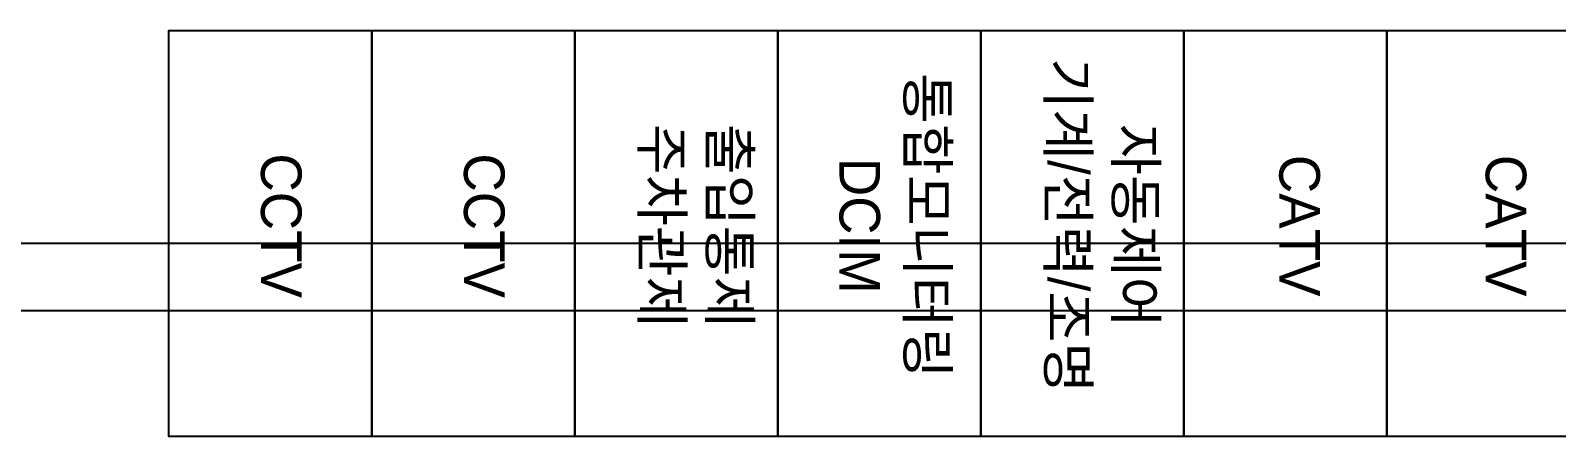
# Model space of a CAD drawing. Header units: millimetres. Extents: x 89450 to 753248, y -530175 to 1209785.
# Drawn here: x 139050 to 143560, y -97545 to -96345 of the extents above; entities that cross this region are included whole.
import ezdxf

# ---------------------------------------------------------------- set-up
doc = ezdxf.new("R2010")
doc.units = ezdxf.units.MM
doc.header["$LTSCALE"] = 150
doc.layers.add('------19 Communication Etc', color=3, linetype='Continuous')
doc.layers.add('-----99 EPMS CABLE DUCT', color=4, linetype='Continuous')
doc.styles.add('ELEC', font='')
doc.styles.get('ELEC').set_extended_font_data('Dotum')

msp = doc.modelspace()

# ---------------------------------------------------------------- linework, layer by layer
at = {"layer": '------19 Communication Etc'}
msp.add_line((140058.6, -97545), (140058.6, -96545), dxfattribs=at)
for points in [[(140058.6, -96345), (140058.6, -97545), (139458.6, -97545), (139458.6, -96345)], [(140658.6, -96345), (140658.6, -97545), (140058.6, -97545), (140058.6, -96345)], [(141258.6, -96345), (141258.6, -97545), (140658.6, -97545), (140658.6, -96345)], [(141858.6, -96345), (141858.6, -97545), (141258.6, -97545), (141258.6, -96345)], [(142458.6, -96345), (142458.6, -97545), (141858.6, -97545), (141858.6, -96345)], [(143058.6, -96345), (143058.6, -97545), (142458.6, -97545), (142458.6, -96345)], [(143658.6, -96345), (143658.6, -97545), (143058.6, -97545), (143058.6, -96345)]]:
    msp.add_lwpolyline(points, close=True, dxfattribs=at)
at = {"layer": '-----99 EPMS CABLE DUCT', "elevation": 0}
msp.add_lwpolyline([(132328.1, -97173.8), (132328.1, -96973.8), (146816, -96973.8), (146816, -97173.8)], close=True, dxfattribs=at)

# ---------------------------------------------------------------- texts
at = {"layer": '------19 Communication Etc', "char_height": 120, "attachment_point": 5, "rotation": 270, "style": 'ELEC'}
for s, insert in [('{\\fGulim|b0|i0|c129|p50;자동제어\\P기계/전력/조명}', (142210.2, -96921.9)), ('{\\fGulim|b0|i0|c129|p50;통합모니터링\\PDCIM}', (141600.2, -96921.9)), ('{\\fGulim|b0|i0|c129|p50;출입통제\\P주차관제}', (141010.2, -96921.9)), ('{\\fGulim|b0|i0|c129|p50;CCTV }', (139790.2, -96921.9)), ('{\\fGulim|b0|i0|c129|p50;CCTV }', (140390.2, -96921.9)), ('{\\fGulim|b0|i0|c129|p50;CATV}', (142800.2, -96921.9)), ('{\\fGulim|b0|i0|c129|p50;CATV}', (143410.2, -96921.9))]:
    msp.add_mtext_dynamic_manual_height_columns(s, width=1696.429, gutter_width=12.5, heights=[0], dxfattribs=dict(at, insert=insert))

doc.saveas('drawing.dxf')
